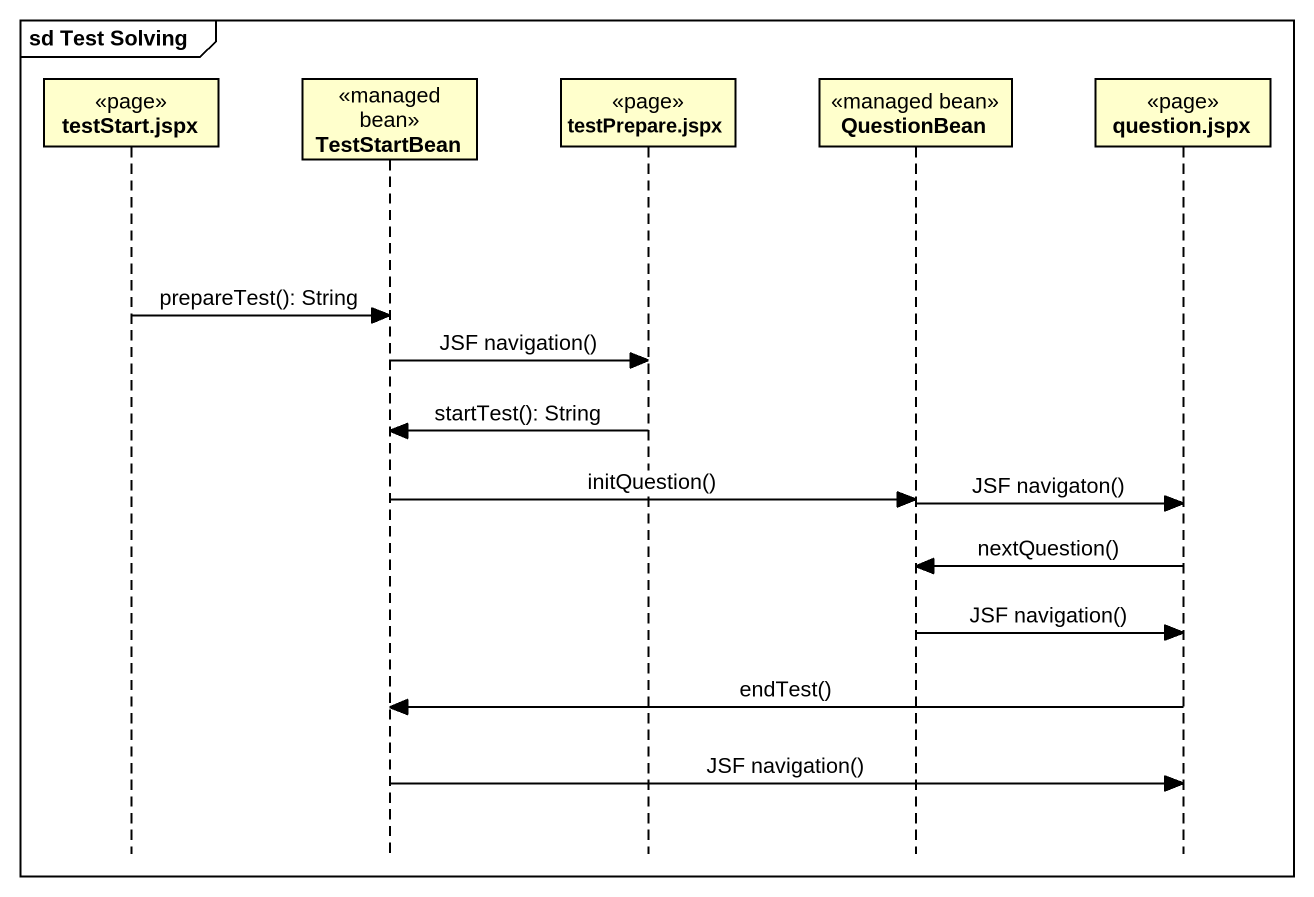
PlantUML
@startuml
mainframe sd Test Solving
hide footbox
participant "testStart.jspx" as testStart_jspx <<page>>
participant TestStartBean <<managed bean>>
participant "testPrepare.jspx" as testPrepare_jspx <<page>>
participant QuestionBean <<managed bean>>
participant "question.jspx" as question_jspx <<page>>

testStart_jspx -> TestStartBean : prepareTest(): String
TestStartBean -> testPrepare_jspx : JSF navigation()
testPrepare_jspx -> TestStartBean : startTest(): String
TestStartBean -> QuestionBean : initQuestion()
QuestionBean -> question_jspx : JSF navigaton()
question_jspx -> QuestionBean : nextQuestion()
QuestionBean -> question_jspx : JSF navigation()
question_jspx -> TestStartBean : endTest()
TestStartBean -> question_jspx : JSF navigation()
@enduml
